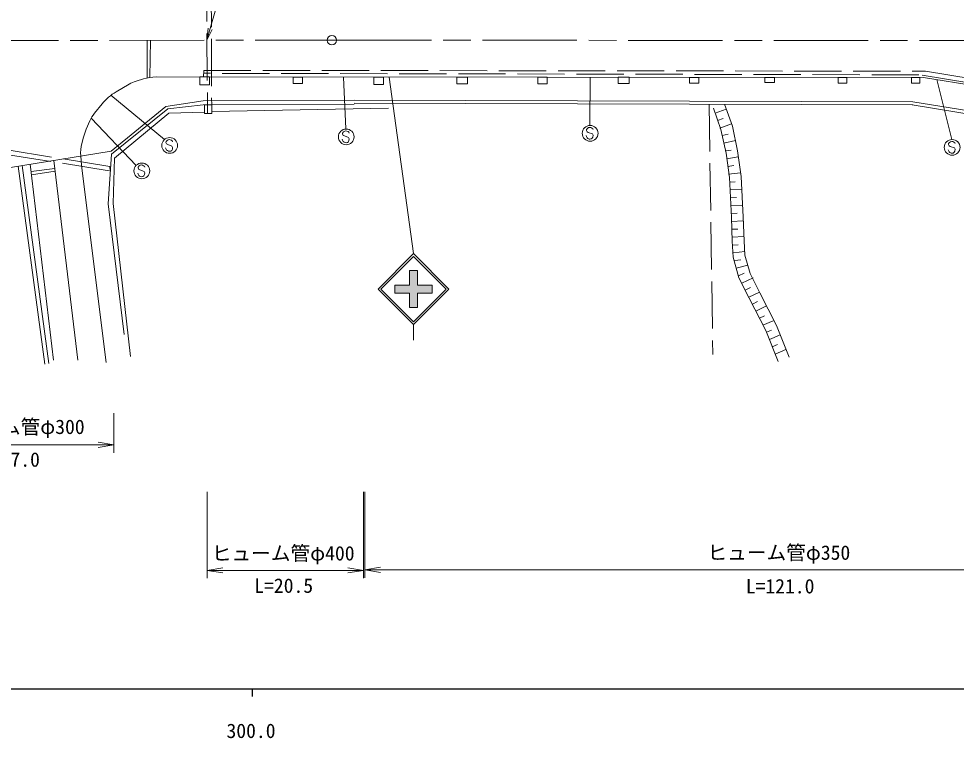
# Model space of a CAD drawing. Units: millimetres, scale not verified. Extents: x 40000 to 680000, y 20000 to 380000.
# Drawn here: x 338341 to 457426, y 198715 to 290133 of the extents above; entities that cross this region are included whole.
import ezdxf
from ezdxf.enums import TextEntityAlignment as Align

# ---------------------------------------------------------------- set-up
doc = ezdxf.new("R2010")
doc.units = ezdxf.units.MM
doc.header["$LTSCALE"] = 1000
doc.linetypes.add('CHAIN', pattern=[18.5, 12, -1.5, 3.5, -1.5])
doc.linetypes.add('DASHED', pattern=[7.5, 6, -1.5])
for name, color, linetype, lineweight in [('M-BGD', 7, 'Continuous', 13), ('M-BMK', 2, 'CHAIN', 13), ('M-BMK-SRVR', 3, 'Continuous', 13), ('M-STR-HTXT', 7, 'Continuous', 13), ('M-STR-STRC', 7, 'Continuous', 13), ('M-TTL-BAND', 7, 'Continuous', 25)]:
    doc.layers.add(name, color=color, linetype=linetype, lineweight=lineweight)
doc.styles.add('ＭＳ ゴシック', font='')
doc.styles.get('ＭＳ ゴシック').set_extended_font_data('MS Gothic')

# ---------------------------------------------------------------- blocks, each defined once
blk = doc.blocks.new('open_arrow')
at = {"color": 0, "linetype": 'Continuous', "lineweight": -2}
blk.add_lwpolyline([(7.5, 1.25), (0, 0), (7.5, -1.25)], dxfattribs=at)

msp = doc.modelspace()

# ---------------------------------------------------------------- hatches: boundary and pattern name
at = {"layer": 'M-STR-STRC'}
msp.add_hatch(color=256, dxfattribs=at).paths.add_polyline_path([(386119, 256285), (387980, 256285), (387981, 258145), (388981, 258144), (388980, 256285), (390839, 256285), (390839, 255285), (388980, 255285), (388979, 253424), (387979, 253425), (387980, 255285), (386119, 255285)])

# ---------------------------------------------------------------- linework, layer by layer
at = {"layer": 'M-BGD', "linetype": 'DASHED'}
for p, q in [((362163, 295771), (362324, 278165)), ((362791, 295071), (362849, 279153)), ((426033, 279266), (426504, 247454))]:
    msp.add_line(p, q, dxfattribs=at)
at = {"layer": 'M-BGD'}
for p, q in [((354181, 282491), (353243, 282197)), ((453273, 282662), (355796, 282737)), ((503395, 274711), (453273, 282662)), ((352386, 281820), (350710, 280852)), ((348925, 279320), (347958, 278115)), ((357016, 278980), (350094, 273319)), ((357269, 278670), (350115, 272931)), ((361748, 279688), (357016, 278980)), ((361751, 279188), (357269, 278670)), ((380952, 279791), (361748, 279688)), ((380955, 279291), (361751, 279188)), ((362853, 278356), (385291, 278774)), ((451906, 279193), (380951, 279391)), ((451907, 279593), (380952, 279791)), ((426785, 278156), (428217, 278660)), ((503442, 270716), (451843, 279199)), ((503507, 271111), (451907, 279593)), ((357395, 278127), (350490, 272433)), ((357395, 278127), (361922, 278259)), ((347379, 277162), (346911, 276098)), ((427090, 277203), (427833, 277465)), ((427394, 276251), (428881, 276774)), ((346559, 275097), (346348, 274300)), ((427699, 275298), (428440, 275463)), ((427892, 274318), (429374, 274647)), ((350094, 273319), (335612, 270976)), ((349693, 266599), (350115, 272931)), ((428079, 273335), (428816, 273456)), ((346210, 272702), (346316, 271486)), ((350490, 272433), (350347, 266650)), ((428265, 272353), (429739, 272594)), ((338284, 271409), (341666, 246252)), ((338780, 271475), (342162, 246318)), ((346316, 271486), (349463, 246448)), ((428400, 271363), (429161, 271487)), ((428507, 270368), (430036, 270563)), ((428613, 269374), (429363, 269410)), ((428695, 268378), (430194, 268449)), ((428739, 267379), (429492, 267415)), ((351742, 250007), (349693, 266599)), ((350347, 266650), (352540, 247216)), ((428783, 266380), (430289, 266452)), ((428827, 265381), (429580, 265413)), ((428871, 264382), (430378, 264446)), ((428915, 263383), (429667, 263415)), ((428959, 262384), (430463, 262447)), ((429003, 261385), (429727, 261415)), ((429124, 260394), (430563, 260580)), ((429298, 259409), (430042, 259506)), ((429489, 258429), (430932, 258837)), ((429761, 257466), (430487, 257793)), ((430169, 256557), (431620, 257211)), ((430621, 255665), (431305, 255973)), ((431072, 254772), (432441, 255389)), ((431524, 253880), (432189, 254220)), ((431975, 252988), (433305, 253668)), ((432427, 252096), (433078, 252381)), ((432870, 251199), (434172, 251770)), ((433302, 250297), (433946, 250580)), ((433686, 249374), (434974, 249939)), ((434056, 248445), (434731, 248741)), ((434426, 247516), (435776, 248108))]:
    msp.add_line(p, q, dxfattribs=at)
at = {"layer": 'M-BGD', "linetype": 'DASHED'}
for points in [[(361818, 282732), (361842, 283578), (453519, 283464), (503477, 275460), (523627, 275390)], [(523630, 275073), (503459, 275006), (452682, 283008), (361831, 283199)], [(428006, 279260), (428990, 276464), (429659, 273333), (430116, 270096), (430362, 264925), (430468, 261934), (430573, 260105), (431233, 257775), (432468, 255305), (434595, 251146), (436190, 247143)], [(336479, 272945), (349972, 270792), (349917, 271361), (336877, 273465)]]:
    msp.add_lwpolyline(points, dxfattribs=at)
at = {"layer": 'M-BGD'}
for points in [[(361326, 282733), (362570, 282732), (362569, 281755), (361326, 281756)], [(373194, 282724), (374367, 282723), (374366, 281921), (373194, 281922)], [(383444, 282716), (384687, 282715), (384686, 281780), (383443, 281781)], [(393998, 282708), (395359, 282707), (395358, 281874), (393998, 281875)], [(404271, 282700), (405468, 282699), (405467, 281874), (404271, 281875)], [(414497, 282692), (415881, 282691), (415881, 281921), (414497, 281922)], [(423530, 282685), (424718, 282684), (424718, 281943), (423529, 281944)], [(433115, 282678), (434319, 282677), (434319, 282021), (433115, 282022)], [(442419, 282671), (443529, 282670), (443528, 281943), (442418, 281944)], [(451722, 282663), (452817, 282663), (452816, 281927), (451722, 281928)], [(361917, 279189), (362849, 279194), (362855, 278107), (361923, 278102)]]:
    msp.add_lwpolyline(points, close=True, dxfattribs=at)
msp.add_lwpolyline([(426591, 278762), (427543, 276057), (428181, 273071), (428621, 269955), (428863, 264862), (428969, 261864), (429085, 259854), (429828, 257231), (431130, 254628), (433227, 250525), (434796, 246588)], dxfattribs=at)
for centre, radius, start, end in [((355791, 277354), 5383, 89.95609, 107.4027), ((354518, 278130), 4262, 107.4027, 120.01837), ((353905, 275323), 6386, 120.01837, 141.24837), ((351297, 275436), 4280, 141.24837, 156.21797), ((353165, 273342), 6835, 156.21797, 165.12432), ((350838, 273108), 4646, 165.12432, 185.01311)]:
    msp.add_arc(centre, radius, start, end, dxfattribs=at)
at = {"layer": 'M-BMK'}
for p, q in [((331379, 287373), (378752, 287406)), ((378752, 287406), (478584, 287359))]:
    msp.add_line(p, q, dxfattribs=at)
at = {"layer": 'M-BMK-SRVR'}
msp.add_circle((378123, 287406), 600, dxfattribs=at)
at = {"layer": 'M-STR-HTXT'}
for p, q in [((350432, 240000), (350432, 234982)), ((325718, 235982), (350432, 235982)), ((362255, 230019), (362255, 219049)), ((382148, 230019), (382148, 219049)), ((382283, 230019), (382283, 219118)), ((362255, 220049), (382148, 220049)), ((382283, 220118), (503599, 220118))]:
    msp.add_line(p, q, dxfattribs=at)
msp.add_lwpolyline([(362240, 287404), (368350, 308731), (387300, 308731)], dxfattribs=at)
at = {"layer": 'M-STR-STRC'}
for p, q in [((354643, 287397), (354636, 282611)), ((355081, 287397), (354987, 282676)), ((379594, 282719), (379896, 276131)), ((385399, 282714), (388479, 260285)), ((410917, 282695), (410880, 276583)), ((454943, 282397), (456867, 274783)), ((350057, 280419), (356847, 274789)), ((347548, 277502), (353255, 271489)), ((410722, 276294), (410591, 276201)), ((410888, 276327), (410722, 276294)), ((411004, 276311), (410888, 276327)), ((411148, 276239), (411004, 276311)), ((379483, 275610), (379467, 275496)), ((379467, 275496), (379552, 275314)), ((379611, 275749), (379483, 275610)), ((379552, 275314), (379703, 275241)), ((379742, 275842), (379611, 275749)), ((379703, 275241), (380236, 275052)), ((379908, 275875), (379742, 275842)), ((380024, 275859), (379908, 275875)), ((380168, 275786), (380024, 275859)), ((380278, 275712), (380168, 275786)), ((380313, 275600), (380278, 275712)), ((410449, 275174), (410409, 275284)), ((410462, 276062), (410446, 275949)), ((410446, 275949), (410532, 275766)), ((410533, 274996), (410449, 275174)), ((410591, 276201), (410462, 276062)), ((410532, 275766), (410683, 275693)), ((410683, 275693), (411215, 275505)), ((411258, 276164), (411148, 276239)), ((411265, 275105), (411195, 274956)), ((411215, 275505), (411295, 275332)), ((411292, 276053), (411258, 276164)), ((411295, 275332), (411265, 275105)), ((357050, 274520), (357034, 274406)), ((357034, 274406), (357120, 274224)), ((357178, 274659), (357050, 274520)), ((357120, 274224), (357271, 274151)), ((357310, 274752), (357178, 274659)), ((357271, 274151), (357803, 273962)), ((357476, 274785), (357310, 274752)), ((357591, 274769), (357476, 274785)), ((357736, 274696), (357591, 274769)), ((357846, 274622), (357736, 274696)), ((357803, 273962), (357883, 273790)), ((357880, 274510), (357846, 274622)), ((379469, 274722), (379430, 274832)), ((379553, 274544), (379469, 274722)), ((379656, 274470), (379553, 274544)), ((379803, 274395), (379656, 274470)), ((379923, 274378), (379803, 274395)), ((380090, 274407), (379923, 274378)), ((380215, 274503), (380090, 274407)), ((380286, 274652), (380215, 274503)), ((380236, 275052), (380316, 274880)), ((380316, 274880), (380286, 274652)), ((410636, 274923), (410533, 274996)), ((410782, 274848), (410636, 274923)), ((410902, 274831), (410782, 274848)), ((411070, 274860), (410902, 274831)), ((411195, 274956), (411070, 274860)), ((456446, 274274), (456430, 274161)), ((456430, 274161), (456515, 273978)), ((456574, 274413), (456446, 274274)), ((456515, 273978), (456666, 273905)), ((456705, 274506), (456574, 274413)), ((456666, 273905), (457199, 273717)), ((456871, 274539), (456705, 274506)), ((456987, 274523), (456871, 274539)), ((457131, 274451), (456987, 274523)), ((457241, 274376), (457131, 274451)), ((457276, 274265), (457241, 274376)), ((357036, 273632), (356997, 273742)), ((357120, 273454), (357036, 273632)), ((357224, 273380), (357120, 273454)), ((357370, 273305), (357224, 273380)), ((357490, 273288), (357370, 273305)), ((357658, 273317), (357490, 273288)), ((357782, 273413), (357658, 273317)), ((357853, 273562), (357782, 273413)), ((357883, 273790), (357853, 273562)), ((456432, 273386), (456393, 273496)), ((456516, 273208), (456432, 273386)), ((456619, 273135), (456516, 273208)), ((456766, 273060), (456619, 273135)), ((456886, 273043), (456766, 273060)), ((457053, 273072), (456886, 273043)), ((457178, 273168), (457053, 273072)), ((457249, 273317), (457178, 273168)), ((457199, 273717), (457279, 273544)), ((457279, 273544), (457249, 273317)), ((339786, 271652), (342776, 246738)), ((342808, 272141), (345863, 246738)), ((353776, 271520), (353645, 271427)), ((353942, 271554), (353776, 271520)), ((354058, 271537), (353942, 271554)), ((354202, 271465), (354058, 271537)), ((339899, 270708), (342933, 271108)), ((342975, 270755), (339946, 270318)), ((353503, 270400), (353464, 270510)), ((353516, 271289), (353500, 271175)), ((353500, 271175), (353586, 270993)), ((353587, 270222), (353503, 270400)), ((353645, 271427), (353516, 271289)), ((353586, 270993), (353737, 270919)), ((353737, 270919), (354269, 270731)), ((354312, 271390), (354202, 271465)), ((354320, 270331), (354249, 270182)), ((354269, 270731), (354349, 270558)), ((354346, 271279), (354312, 271390)), ((354349, 270558), (354320, 270331)), ((353690, 270149), (353587, 270222)), ((353836, 270074), (353690, 270149)), ((353956, 270057), (353836, 270074)), ((354124, 270086), (353956, 270057)), ((354249, 270182), (354124, 270086)), ((383979, 255785), (388479, 260285)), ((384333, 255785), (388479, 259931)), ((392979, 255785), (388479, 260285)), ((392626, 255785), (388479, 259931)), ((387981, 258145), (387980, 256285)), ((387981, 258145), (388981, 258144)), ((388981, 258144), (388980, 256285)), ((386119, 256285), (386119, 255285)), ((386119, 256285), (387980, 256285)), ((388980, 256285), (390839, 256285)), ((390839, 256285), (390839, 255285)), ((383979, 255785), (388479, 251284)), ((384333, 255785), (388479, 251638)), ((386119, 255285), (387980, 255285)), ((387980, 255285), (387979, 253425)), ((388479, 251638), (392626, 255785)), ((388479, 251285), (392979, 255785)), ((388980, 255285), (388979, 253424)), ((388980, 255285), (390839, 255285)), ((387979, 253425), (388979, 253424)), ((388479, 251285), (388479, 249285))]:
    msp.add_line(p, q, dxfattribs=at)
for centre in [(410920, 275576), (379940, 275124), (357507, 274034), (456903, 273788), (353974, 270802)]:
    msp.add_circle(centre, 1000, dxfattribs=at)
at = {"layer": 'M-TTL-BAND'}
for p, q in [((40000, 205000), (579000, 205000)), ((368000, 205000), (368000, 204000))]:
    msp.add_line(p, q, dxfattribs=at)

# ---------------------------------------------------------------- block references
at = {"layer": 'M-STR-HTXT'}
for p, xscale, yscale, rotation in [((362240, 287404), 200, 200, 74), ((350432, 235982), 267, 267, 180), ((382148, 220049), 267, 267, 180)]:
    msp.add_blockref('open_arrow', p, dxfattribs=dict(at, xscale=xscale, yscale=yscale, rotation=rotation))
at = {"layer": 'M-STR-HTXT', "xscale": 267, "yscale": 267}
for p in [(362255, 220049), (382283, 220118)]:
    msp.add_blockref('open_arrow', p, dxfattribs=at)

# ---------------------------------------------------------------- texts
at = {"layer": 'M-STR-HTXT', "style": 'ＭＳ ゴシック'}
for s, p in [('ヒューム管φ300', (328576, 236821)), ('ヒューム管φ400', (362862, 220750)), ('ヒューム管φ350', (425825, 220838))]:
    msp.add_text(s, height=1833, dxfattribs=at).set_placement(p, align=Align.BOTTOM_LEFT)
for s, p in [('L=27.0', (337287, 232664)), ('L=20.5', (371994, 216641)), ('L=121.0', (435049, 216570))]:
    msp.add_text(s, height=1833, dxfattribs=at).set_placement(p, align=Align.BOTTOM_CENTER)
at = {"layer": 'M-TTL-BAND', "style": 'ＭＳ ゴシック'}
msp.add_text('300.0', height=1833, dxfattribs=at).set_placement((367844, 198195), align=Align.BOTTOM_CENTER)

doc.saveas('drawing.dxf')
